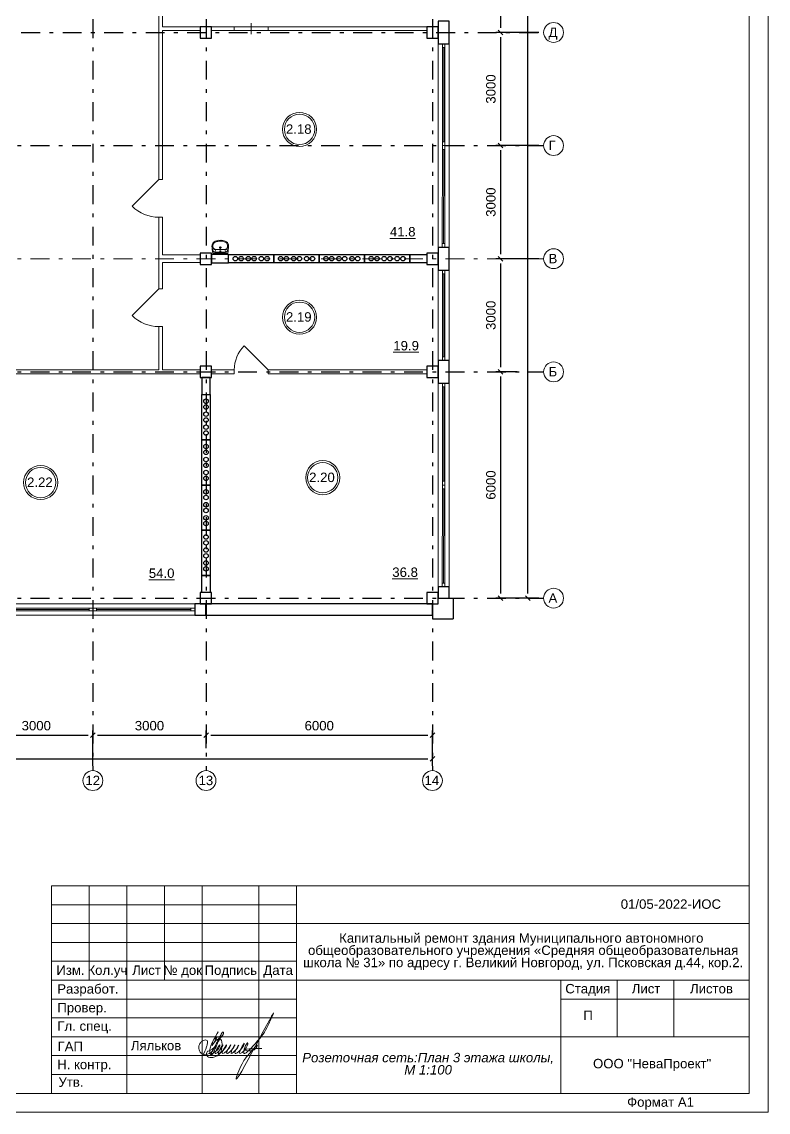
# Model space of a CAD drawing. Header units: metres. Extents: x -306 to 273, y -329 to 512.
# Drawn here: x 150.1 to 169.88, y 375.15 to 404.06 of the extents above; entities that cross this region are included whole.
import ezdxf
from ezdxf.enums import TextEntityAlignment as Align

# ---------------------------------------------------------------- set-up
doc = ezdxf.new("R2010")
doc.units = ezdxf.units.M
doc.header["$MEASUREMENT"] = 0
doc.linetypes.add('( Dashdot )', pattern=[1.001, 0.5, -0.25, 0.001, -0.25])
doc.linetypes.add('DGN Style 3', pattern=[9.681301, 6.915215, -2.766086])
doc.layers.get('DEFPOINTS').update_dxf_attribs({"lineweight": 0})
doc.layers.add('Level 50', color=7, linetype='Continuous', lineweight=0)
doc.layers.add('Level 63', color=7, linetype='Continuous', lineweight=0)
doc.styles.add('Arial', font='ariali.ttf')
doc.styles.add('GOST 2.304', font='cs_gost2304.shx')
doc.styles.add('Standard_0', font='arial.ttf')
doc.styles.add('Style-Arial', font='arial.ttf')
doc.dimstyles.get("Standard").update_dxf_attribs({"dimtxt": 0.00018, "dimasz": 0.00018, "dimexe": 0.0002, "dimexo": 0.0625, "dimgap": 9e-05, "dimtad": 0, "dimtih": 1, "dimtoh": 1, "dimdec": 4, "dimlfac": 1000, "dimzin": 0, "dimdsep": 46, "dimtxsty": 'Standard_0', "dimcen": 9e-05, "dimadec": 0, "dimazin": 0, "dimtfac": 1, "dimtdec": 4, "dimtofl": 0, "dimtmove": 0, "dimatfit": 0, "dimfxl": 0.01, "dimfxlon": 1, "dimtolj": 1, "dimtzin": 0, "dimarcsym": 0})

# ---------------------------------------------------------------- blocks, each defined once
blk = doc.blocks.new('*U1656')
at = {"color": 7, "linetype": 'Continuous', "lineweight": 0}
blk.add_line((1.25, 0), (-1.25, 0), dxfattribs=at)
at = {"color": 7, "linetype": 'Continuous', "lineweight": 13, "flags": 128}
for points in [[(-1.35, 0.035), (-1.25, 0.035), (-1.25, -0.035), (-1.35, -0.035), (-1.35, 0.035)], [(1.25, 0.035), (1.35, 0.035), (1.35, -0.035), (1.25, -0.035), (1.25, 0.035)]]:
    blk.add_lwpolyline(points, close=True, dxfattribs=at)
at = {"color": 7, "linetype": 'Continuous', "lineweight": 0, "flags": 128}
blk.add_lwpolyline([(-1.25, 0.035), (1.25, 0.035), (1.25, -0.035), (-1.25, -0.035), (-1.25, 0.035)], close=True, dxfattribs=at)
blk = doc.blocks.new('*U1657')
at = {"color": 7, "linetype": 'Continuous', "lineweight": 0}
blk.add_line((1.25, 0.001), (-1.25, -0.001), dxfattribs=at)
at = {"color": 7, "linetype": 'Continuous', "lineweight": 13, "flags": 128}
for points in [[(-1.35, 0.034), (-1.25, 0.034), (-1.25, -0.036), (-1.35, -0.036), (-1.35, 0.034)], [(1.25, 0.036), (1.35, 0.036), (1.35, -0.034), (1.25, -0.034), (1.25, 0.036)]]:
    blk.add_lwpolyline(points, close=True, dxfattribs=at)
at = {"color": 7, "linetype": 'Continuous', "lineweight": 0, "flags": 128}
blk.add_lwpolyline([(-1.25, 0.034), (1.25, 0.036), (1.25, -0.034), (-1.25, -0.036), (-1.25, 0.034)], close=True, dxfattribs=at)
blk = doc.blocks.new('*U1658')
at = {"color": 7, "linetype": 'Continuous', "lineweight": 0}
blk.add_line((-1.1, 0), (1.1, 0), dxfattribs=at)
at = {"color": 7, "linetype": 'Continuous', "lineweight": 13, "flags": 128}
for points in [[(-1.1, -0.035), (-1.2, -0.035), (-1.2, 0.035), (-1.1, 0.035), (-1.1, -0.035)], [(1.2, -0.035), (1.1, -0.035), (1.1, 0.035), (1.2, 0.035), (1.2, -0.035)]]:
    blk.add_lwpolyline(points, close=True, dxfattribs=at)
at = {"color": 7, "linetype": 'Continuous', "lineweight": 0, "flags": 128}
blk.add_lwpolyline([(-1.1, 0.035), (1.1, 0.035), (1.1, -0.035), (-1.1, -0.035), (-1.1, 0.035)], close=True, dxfattribs=at)
blk = doc.blocks.new('*U1661')
at = {"color": 7, "linetype": 'Continuous', "lineweight": 30}
for p, q in [((0.275, 0.275), (-0.275, 0.275)), ((-0.275, -0.275), (-0.275, 0.275)), ((0.275, 0.175), (0.275, 0.275)), ((-0.175, -0.275), (-0.275, -0.275))]:
    blk.add_line(p, q, dxfattribs=at)
blk = doc.blocks.new('*U1655')
at = {"color": 7, "linetype": 'Continuous', "lineweight": 30, "flags": 128}
blk.add_lwpolyline([(-0.11, -0.6), (-0.11, 0.6), (0.11, 0.6), (0.11, -0.6), (-0.11, -0.6)], close=True, dxfattribs=at)
at = {"color": 7, "linetype": 'Continuous', "lineweight": 30}
for centre in [(0, 0.421), (0, 0.268), (0, 0.077), (0, -0.077), (0, -0.268), (0, -0.421)]:
    blk.add_circle(centre, 0.06, dxfattribs=at)
blk = doc.blocks.new('*U1662')
at = {"color": 7, "linetype": 'Continuous', "lineweight": 0, "flags": 128}
blk.add_lwpolyline([(42.05, 29.7), (42.05, -29.7), (-42.05, -29.7), (-42.05, 29.7), (42.05, 29.7)], close=True, dxfattribs=at)
at = {"layer": 'Level 50', "color": 7, "linetype": 'Continuous', "lineweight": 13}
for p, q in [((41.55, 29.2), (41.55, -29.2)), ((41.55, -29.2), (-41.25, -29.2))]:
    blk.add_line(p, q, dxfattribs=at)
at = {"layer": 'Level 63', "color": 7, "linetype": 'Continuous', "lineweight": 13}
for p, q in [((23.05, -23.7), (41.55, -23.7)), ((23.05, -23.7), (23.05, -29.2)), ((24.05, -23.7), (24.05, -26.2)), ((25.05, -23.7), (25.05, -29.2)), ((26.05, -23.7), (26.05, -26.2)), ((27.05, -23.7), (27.05, -29.2)), ((28.55, -23.7), (28.55, -29.2)), ((29.55, -23.7), (29.55, -29.2)), ((29.55, -24.7), (41.55, -24.7)), ((23.05, -25.7), (29.55, -25.7)), ((23.05, -26.2), (29.55, -26.2)), ((29.55, -26.2), (41.55, -26.2)), ((36.55, -26.7), (41.55, -26.7)), ((29.55, -27.7), (41.55, -27.7))]:
    blk.add_line(p, q, dxfattribs=at)
at = {"layer": 'Level 63', "color": 7, "linetype": 'Continuous', "lineweight": 0}
for p, q in [((23.05, -24.2), (29.55, -24.2)), ((23.05, -24.7), (29.55, -24.7)), ((23.05, -25.2), (29.55, -25.2)), ((23.05, -26.7), (29.55, -26.7)), ((23.05, -27.2), (29.55, -27.2)), ((23.05, -27.7), (29.55, -27.7)), ((23.05, -28.2), (29.55, -28.2)), ((23.05, -28.7), (29.55, -28.7))]:
    blk.add_line(p, q, dxfattribs=at)
at = {"layer": 'Level 63', "color": 7, "linetype": 'Continuous', "lineweight": 13, "flags": 128}
for points in [[(36.55, -26.2), (36.55, -29.2)], [(38.05, -26.2), (38.05, -27.7)], [(39.55, -26.2), (39.55, -27.7)]]:
    blk.add_lwpolyline(points, dxfattribs=at)
at = {"layer": 'Level 63', "color": 7, "linetype": 'Continuous', "lineweight": 0, "style": 'Style-Arial'}
for s, p in [('Изм.', (23.557, -25.935)), ('Кол.уч', (24.534, -25.935)), ('Лист', (25.573, -25.935)), ('№ док', (26.532, -25.935)), ('Подпись', (27.806, -25.935)), ('Дата', (29.061, -25.935)), ('Разработ.', (24.019, -26.431)), ('Стадия', (37.268, -26.425)), ('Лист', (38.813, -26.425)), ('Листов', (40.546, -26.425)), ('Провер.', (23.864, -26.929)), ('Гл. спец.', (23.931, -27.416)), ('ГАП', (23.551, -27.957)), ('Н. контр.', (23.925, -28.435)), ('ООО "НеваПроект"', (38.973, -28.411)), ('Утв.', (23.57, -28.902)), ('Формат А1', (39.197, -29.431))]:
    blk.add_text(s, height=0.25, dxfattribs=at).set_placement(p, align=Align.MIDDLE_CENTER)
blk = doc.blocks.new('_Oblique-1')
at = {"color": 0, "linetype": 'ByBlock', "lineweight": -2}
blk.add_line((0.5, 0.5), (-0.5, -0.5), dxfattribs=at)
blk = doc.blocks.new('*D2270')
at = {"color": 0, "linetype": 'Continuous', "lineweight": -2, "transparency": 16777216}
for p, q in [((94.98, 384.331), (94.98, 384.642)), ((95.105, 384.517), (160.855, 384.517)), ((160.98, 384.331), (160.98, 384.642))]:
    blk.add_line(p, q, dxfattribs=at)
at = {"layer": 'DEFPOINTS', "color": 0, "linetype": 'Continuous', "lineweight": 0, "transparency": 16777216}
for p in [(160.98, 384.517), (94.98, 384.206), (160.98, 384.206)]:
    blk.add_point(p, dxfattribs=at)
at = {"color": 0, "linetype": 'Continuous', "lineweight": -2, "transparency": 16777216, "xscale": 0.125, "yscale": 0.125, "zscale": 0.125, "rotation": 180}
blk.add_blockref('_Oblique-1', (94.98, 384.517), dxfattribs=at)
at = {"color": 0, "linetype": 'Continuous', "lineweight": -2, "transparency": 16777216, "xscale": 0.125, "yscale": 0.125, "zscale": 0.125}
blk.add_blockref('_Oblique-1', (160.98, 384.517), dxfattribs=at)
at = {"color": 0, "linetype": 'Continuous', "lineweight": 0, "transparency": 16777216, "insert": (127.98, 384.769), "char_height": 0.25, "attachment_point": 5, "style": 'Style-Arial'}
blk.add_mtext('\\A1;66000', dxfattribs=at)
blk = doc.blocks.new('*D2274')
at = {"color": 0, "linetype": 'Continuous', "lineweight": -2, "transparency": 16777216}
for p, q in [((163.803, 430.779), (163.385, 430.779)), ((163.51, 388.904), (163.51, 430.654)), ((163.803, 388.779), (163.385, 388.779))]:
    blk.add_line(p, q, dxfattribs=at)
at = {"layer": 'DEFPOINTS', "color": 0, "linetype": 'Continuous', "lineweight": 0, "transparency": 16777216}
for p in [(163.51, 430.779), (163.928, 430.779), (163.928, 388.779)]:
    blk.add_point(p, dxfattribs=at)
at = {"color": 0, "linetype": 'Continuous', "lineweight": -2, "transparency": 16777216, "xscale": 0.125, "yscale": 0.125, "zscale": 0.125}
for p, rotation in [((163.51, 430.779), 90), ((163.51, 388.779), 270)]:
    blk.add_blockref('_Oblique-1', p, dxfattribs=dict(at, rotation=rotation))
at = {"color": 0, "linetype": 'Continuous', "lineweight": 0, "transparency": 16777216, "insert": (163.257, 409.779), "char_height": 0.25, "attachment_point": 5, "rotation": 90, "style": 'Style-Arial'}
blk.add_mtext('\\A1;42000', dxfattribs=at)
blk = doc.blocks.new('*U1724')
at = {"color": 7, "linetype": 'Continuous', "lineweight": 13}
for radius in [0.452, 0.402]:
    blk.add_circle((0, 0), radius, dxfattribs=at)
at = {"color": 7, "linetype": 'Continuous', "lineweight": 13, "style": 'Style-Arial'}
blk.add_text('2.18', height=0.25, dxfattribs=at).set_placement((-0.361, 0.133), align=Align.TOP_LEFT)
blk = doc.blocks.new('*U1725')
at = {"color": 7, "linetype": 'Continuous', "lineweight": 13}
for radius in [0.452, 0.402]:
    blk.add_circle((0, 0), radius, dxfattribs=at)
at = {"color": 7, "linetype": 'Continuous', "lineweight": 13, "style": 'Style-Arial'}
blk.add_text('2.19', height=0.25, dxfattribs=at).set_placement((-0.361, 0.133), align=Align.TOP_LEFT)
blk = doc.blocks.new('*U1726')
at = {"color": 7, "linetype": 'Continuous', "lineweight": 13}
for radius in [0.452, 0.402]:
    blk.add_circle((0, 0), radius, dxfattribs=at)
at = {"color": 7, "linetype": 'Continuous', "lineweight": 13, "style": 'Style-Arial'}
blk.add_text('2.20', height=0.25, dxfattribs=at).set_placement((-0.361, 0.133), align=Align.TOP_LEFT)
blk = doc.blocks.new('*U1728')
at = {"color": 7, "linetype": 'Continuous', "lineweight": 13}
for radius in [0.452, 0.402]:
    blk.add_circle((0, 0), radius, dxfattribs=at)
at = {"color": 7, "linetype": 'Continuous', "lineweight": 13, "style": 'Style-Arial'}
blk.add_text('2.22', height=0.25, dxfattribs=at).set_placement((-0.361, 0.133), align=Align.TOP_LEFT)
blk = doc.blocks.new('ум9')
at = {"color": 252, "lineweight": 13}
for p, q in [((0.317, 0), (-0.317, 0)), ((-0.237, -0.059), (-0.19, -0.143)), ((0.228, -0.039), (-0.228, -0.039)), ((0.185, -0.156), (-0.171, -0.156)), ((0.046, -0.234), (-0.046, -0.234)), ((0.035, -0.08), (-0.035, -0.08)), ((0, -0.115), (0, -0.045)), ((0, -0.189), (0, -0.28)), ((0.237, -0.059), (0.19, -0.143))]:
    blk.add_line(p, q, dxfattribs=at)
for centre, radius in [((0, -0.234), 0.0351), ((0, -0.08), 0.0221), ((0, -0.234), 0.0221)]:
    blk.add_circle(centre, radius, dxfattribs=at)
for centre, radius, start, end in [((1.163, -0.334), 1.518, 167.3206, 178.6525), ((-0.135, -0.304), 0.22, 178.312, 234.1043), ((-0.355, -0.298), 0.00065, 358.312, 358.6525), ((0.089, -0.267), 0.429, 154.5977, 180.3349), ((-0.317, -0.001), 0.00065, 90, 167.3206), ((-0.135, -0.303), 0.18, 141.0504, 245.2718), ((-0.228, -0.117), 0.078, 90, 154.5977), ((-0.135, -0.303), 0.193, 141.0504, 147.7493), ((-0.181, -0.302), 0.159, 98.7111, 129.9424), ((-0.181, -0.302), 0.146, 86.1548, 129.9424), ((0.035, -0.093), 0.413, 272.4632, 300.3552), ((0.181, -0.302), 0.146, 50.0576, 93.8452), ((0.181, -0.302), 0.159, 50.0576, 81.2889), ((0.135, -0.303), 0.18, 294.7282, 38.9496), ((0.228, -0.117), 0.078, 25.4023, 90), ((0.135, -0.304), 0.22, 305.8957, 1.688), ((0.135, -0.303), 0.193, 32.2507, 38.9496), ((-0.089, -0.267), 0.429, 359.6651, 25.4023), ((0.317, -0.001), 0.00065, 12.6794, 90), ((-1.163, -0.334), 1.518, 1.3475, 12.6794), ((0.355, -0.298), 0.00065, 181.3475, 181.688), ((-0.035, -0.093), 0.452, 239.6448, 267.5368), ((-0.035, -0.093), 0.413, 244.8898, 267.5368), ((0, 0.104), 0.65, 265.1692, 274.8308), ((0, 0.104), 0.611, 265.1692, 274.8308), ((0.035, -0.093), 0.452, 272.4632, 300.3552)]:
    blk.add_arc(centre, radius, start, end, dxfattribs=at)
blk = doc.blocks.new('*U1888')
at = {"color": 7, "lineweight": 13}
blk.add_line((-0.5, 0.354), (0.207, -0.354), dxfattribs=at)
at = {"color": 7, "lineweight": 0}
blk.add_arc((-0.5, 0.354), 1, 315, 360, dxfattribs=at)
blk = doc.blocks.new('*U1889')
at = {"color": 7, "linetype": 'Continuous', "lineweight": 13}
blk.add_line((-0.45, 0.318), (0.186, -0.318), dxfattribs=at)
at = {"color": 7, "linetype": 'Continuous', "lineweight": 0}
blk.add_arc((-0.45, 0.318), 0.9, 315, 360, dxfattribs=at)
blk = doc.blocks.new('*D2500')
at = {"color": 0, "linetype": 'Continuous', "lineweight": -2, "transparency": 16777216}
for p, q in [((163.803, 409.779), (162.658, 409.779)), ((162.783, 409.654), (162.783, 403.904)), ((163.803, 403.779), (162.658, 403.779))]:
    blk.add_line(p, q, dxfattribs=at)
at = {"layer": 'DEFPOINTS', "color": 0, "linetype": 'Continuous', "lineweight": 0, "transparency": 16777216}
for p in [(163.928, 409.779), (162.783, 403.779), (163.928, 403.779)]:
    blk.add_point(p, dxfattribs=at)
at = {"color": 0, "linetype": 'Continuous', "lineweight": -2, "transparency": 16777216, "xscale": 0.125, "yscale": 0.125, "zscale": 0.125}
for p, rotation in [((162.783, 409.779), 90), ((162.783, 403.779), 270)]:
    blk.add_blockref('_Oblique-1', p, dxfattribs=dict(at, rotation=rotation))
at = {"color": 0, "linetype": 'Continuous', "lineweight": 0, "transparency": 16777216, "insert": (162.53, 406.779), "char_height": 0.25, "attachment_point": 5, "rotation": 90, "style": 'Style-Arial'}
blk.add_mtext('\\A1;6000', dxfattribs=at)
blk = doc.blocks.new('*D2501')
at = {"color": 0, "linetype": 'Continuous', "lineweight": -2, "transparency": 16777216}
for p, q in [((163.803, 403.779), (162.658, 403.779)), ((162.783, 403.654), (162.783, 400.904)), ((163.803, 400.779), (162.658, 400.779))]:
    blk.add_line(p, q, dxfattribs=at)
at = {"layer": 'DEFPOINTS', "color": 0, "linetype": 'Continuous', "lineweight": 0, "transparency": 16777216}
for p in [(163.928, 403.779), (162.783, 400.779), (163.928, 400.779)]:
    blk.add_point(p, dxfattribs=at)
at = {"color": 0, "linetype": 'Continuous', "lineweight": -2, "transparency": 16777216, "xscale": 0.125, "yscale": 0.125, "zscale": 0.125}
for p, rotation in [((162.783, 403.779), 90), ((162.783, 400.779), 270)]:
    blk.add_blockref('_Oblique-1', p, dxfattribs=dict(at, rotation=rotation))
at = {"color": 0, "linetype": 'Continuous', "lineweight": 0, "transparency": 16777216, "insert": (162.53, 402.279), "char_height": 0.25, "attachment_point": 5, "rotation": 90, "style": 'Style-Arial'}
blk.add_mtext('\\A1;3000', dxfattribs=at)
blk = doc.blocks.new('*D2502')
at = {"color": 0, "linetype": 'Continuous', "lineweight": -2, "transparency": 16777216}
for p, q in [((163.803, 400.779), (162.658, 400.779)), ((162.783, 400.654), (162.783, 397.904)), ((163.803, 397.779), (162.658, 397.779))]:
    blk.add_line(p, q, dxfattribs=at)
at = {"layer": 'DEFPOINTS', "color": 0, "linetype": 'Continuous', "lineweight": 0, "transparency": 16777216}
for p in [(163.928, 400.779), (162.783, 397.779), (163.928, 397.779)]:
    blk.add_point(p, dxfattribs=at)
at = {"color": 0, "linetype": 'Continuous', "lineweight": -2, "transparency": 16777216, "xscale": 0.125, "yscale": 0.125, "zscale": 0.125}
for p, rotation in [((162.783, 400.779), 90), ((162.783, 397.779), 270)]:
    blk.add_blockref('_Oblique-1', p, dxfattribs=dict(at, rotation=rotation))
at = {"color": 0, "linetype": 'Continuous', "lineweight": 0, "transparency": 16777216, "insert": (162.53, 399.279), "char_height": 0.25, "attachment_point": 5, "rotation": 90, "style": 'Style-Arial'}
blk.add_mtext('\\A1;3000', dxfattribs=at)
blk = doc.blocks.new('*D2503')
at = {"color": 0, "linetype": 'Continuous', "lineweight": -2, "transparency": 16777216}
for p, q in [((163.803, 397.779), (162.658, 397.779)), ((162.783, 397.654), (162.783, 394.904)), ((163.224, 394.779), (162.658, 394.779))]:
    blk.add_line(p, q, dxfattribs=at)
at = {"layer": 'DEFPOINTS', "color": 0, "linetype": 'Continuous', "lineweight": 0, "transparency": 16777216}
for p in [(163.928, 397.779), (162.783, 394.779), (163.349, 394.779)]:
    blk.add_point(p, dxfattribs=at)
at = {"color": 0, "linetype": 'Continuous', "lineweight": -2, "transparency": 16777216, "xscale": 0.125, "yscale": 0.125, "zscale": 0.125}
for p, rotation in [((162.783, 397.779), 90), ((162.783, 394.779), 270)]:
    blk.add_blockref('_Oblique-1', p, dxfattribs=dict(at, rotation=rotation))
at = {"color": 0, "linetype": 'Continuous', "lineweight": 0, "transparency": 16777216, "insert": (162.53, 396.279), "char_height": 0.25, "attachment_point": 5, "rotation": 90, "style": 'Style-Arial'}
blk.add_mtext('\\A1;3000', dxfattribs=at)
blk = doc.blocks.new('*D2504')
at = {"color": 0, "linetype": 'Continuous', "lineweight": -2, "transparency": 16777216}
for p, q in [((163.224, 394.779), (162.658, 394.779)), ((162.783, 394.654), (162.783, 388.904)), ((163.803, 388.779), (162.658, 388.779))]:
    blk.add_line(p, q, dxfattribs=at)
at = {"layer": 'DEFPOINTS', "color": 0, "linetype": 'Continuous', "lineweight": 0, "transparency": 16777216}
for p in [(163.349, 394.779), (162.783, 388.779), (163.928, 388.779)]:
    blk.add_point(p, dxfattribs=at)
at = {"color": 0, "linetype": 'Continuous', "lineweight": -2, "transparency": 16777216, "xscale": 0.125, "yscale": 0.125, "zscale": 0.125}
for p, rotation in [((162.783, 394.779), 90), ((162.783, 388.779), 270)]:
    blk.add_blockref('_Oblique-1', p, dxfattribs=dict(at, rotation=rotation))
at = {"color": 0, "linetype": 'Continuous', "lineweight": 0, "transparency": 16777216, "insert": (162.53, 391.779), "char_height": 0.25, "attachment_point": 5, "rotation": 90, "style": 'Style-Arial'}
blk.add_mtext('\\A1;6000', dxfattribs=at)
blk = doc.blocks.new('*D2486')
at = {"color": 0, "linetype": 'Continuous', "lineweight": -2, "transparency": 16777216}
for p, q in [((148.98, 384.331), (148.98, 385.269)), ((149.105, 385.144), (151.855, 385.144)), ((151.98, 384.331), (151.98, 385.269))]:
    blk.add_line(p, q, dxfattribs=at)
at = {"layer": 'DEFPOINTS', "color": 0, "linetype": 'Continuous', "lineweight": 0, "transparency": 16777216}
for p in [(151.98, 385.144), (148.98, 384.206), (151.98, 384.206)]:
    blk.add_point(p, dxfattribs=at)
at = {"color": 0, "linetype": 'Continuous', "lineweight": -2, "transparency": 16777216, "xscale": 0.125, "yscale": 0.125, "zscale": 0.125, "rotation": 180}
blk.add_blockref('_Oblique-1', (148.98, 385.144), dxfattribs=at)
at = {"color": 0, "linetype": 'Continuous', "lineweight": -2, "transparency": 16777216, "xscale": 0.125, "yscale": 0.125, "zscale": 0.125}
blk.add_blockref('_Oblique-1', (151.98, 385.144), dxfattribs=at)
at = {"color": 0, "linetype": 'Continuous', "lineweight": 0, "transparency": 16777216, "insert": (150.48, 385.397), "char_height": 0.25, "attachment_point": 5, "style": 'Style-Arial'}
blk.add_mtext('\\A1;3000', dxfattribs=at)
blk = doc.blocks.new('*D2487')
at = {"color": 0, "linetype": 'Continuous', "lineweight": -2, "transparency": 16777216}
for p, q in [((151.98, 384.331), (151.98, 385.269)), ((152.105, 385.144), (154.855, 385.144)), ((154.98, 384.806), (154.98, 385.269))]:
    blk.add_line(p, q, dxfattribs=at)
at = {"layer": 'DEFPOINTS', "color": 0, "linetype": 'Continuous', "lineweight": 0, "transparency": 16777216}
for p in [(154.98, 385.144), (154.98, 384.681), (151.98, 384.206)]:
    blk.add_point(p, dxfattribs=at)
at = {"color": 0, "linetype": 'Continuous', "lineweight": -2, "transparency": 16777216, "xscale": 0.125, "yscale": 0.125, "zscale": 0.125, "rotation": 180}
blk.add_blockref('_Oblique-1', (151.98, 385.144), dxfattribs=at)
at = {"color": 0, "linetype": 'Continuous', "lineweight": -2, "transparency": 16777216, "xscale": 0.125, "yscale": 0.125, "zscale": 0.125}
blk.add_blockref('_Oblique-1', (154.98, 385.144), dxfattribs=at)
at = {"color": 0, "linetype": 'Continuous', "lineweight": 0, "transparency": 16777216, "insert": (153.48, 385.397), "char_height": 0.25, "attachment_point": 5, "style": 'Style-Arial'}
blk.add_mtext('\\A1;3000', dxfattribs=at)
blk = doc.blocks.new('*D2488')
at = {"color": 0, "linetype": 'Continuous', "lineweight": -2, "transparency": 16777216}
for p, q in [((154.98, 384.806), (154.98, 385.269)), ((155.105, 385.144), (160.855, 385.144)), ((160.98, 384.331), (160.98, 385.269))]:
    blk.add_line(p, q, dxfattribs=at)
at = {"layer": 'DEFPOINTS', "color": 0, "linetype": 'Continuous', "lineweight": 0, "transparency": 16777216}
for p in [(160.98, 385.144), (154.98, 384.681), (160.98, 384.206)]:
    blk.add_point(p, dxfattribs=at)
at = {"color": 0, "linetype": 'Continuous', "lineweight": -2, "transparency": 16777216, "xscale": 0.125, "yscale": 0.125, "zscale": 0.125, "rotation": 180}
blk.add_blockref('_Oblique-1', (154.98, 385.144), dxfattribs=at)
at = {"color": 0, "linetype": 'Continuous', "lineweight": -2, "transparency": 16777216, "xscale": 0.125, "yscale": 0.125, "zscale": 0.125}
blk.add_blockref('_Oblique-1', (160.98, 385.144), dxfattribs=at)
at = {"color": 0, "linetype": 'Continuous', "lineweight": 0, "transparency": 16777216, "insert": (157.98, 385.397), "char_height": 0.25, "attachment_point": 5, "style": 'Style-Arial'}
blk.add_mtext('\\A1;6000', dxfattribs=at)

msp = doc.modelspace()

# ---------------------------------------------------------------- linework, layer by layer
at = {"color": 1, "linetype": '( Dashdot )'}
for p, q in [((151.97987428, 432.72924535), (151.97987428, 384.20583039)), ((154.97987428, 432.72924535), (154.97987428, 384.20583039)), ((160.97987428, 432.72924535), (160.97987428, 384.20583039)), ((148.97987428, 403.77924535), (163.92828637, 403.77924535)), ((92.02828637, 400.77924535), (163.92828637, 400.77924535)), ((92.02828637, 394.77924535), (163.92828637, 394.77924535)), ((92.02828637, 388.77924535), (163.92828637, 388.77924535))]:
    msp.add_line(p, q, dxfattribs=at)
at = {"color": 7, "linetype": 'Continuous', "lineweight": 13}
for p, q in [((153.72828637, 407.87924535), (153.72828637, 399.87924535)), ((153.82828637, 406.67924535), (153.82828637, 403.92924535)), ((155.72828637, 403.92924535), (155.72828637, 403.82924535)), ((156.62828637, 403.92924535), (156.62828637, 403.82924535)), ((153.82828637, 403.82924535), (153.82828637, 399.87924535)), ((153.82828637, 399.87924535), (153.72828637, 399.87924535)), ((153.82828637, 398.87924535), (153.72828637, 398.87924535)), ((153.72828637, 398.87924535), (153.72828637, 396.97924535)), ((153.82828637, 398.87924535), (153.82828637, 397.87924535)), ((153.82828637, 397.67924535), (153.82828637, 396.97924535)), ((153.82828637, 396.97924535), (153.72828637, 396.97924535)), ((153.82828637, 395.97924535), (153.72828637, 395.97924535)), ((153.72828637, 395.97924535), (153.72828637, 394.82924535)), ((153.82828637, 395.97924535), (153.82828637, 394.82924535)), ((155.72828637, 394.82924535), (155.72828637, 394.72924535)), ((156.62828637, 394.82924535), (156.62828637, 394.72924535))]:
    msp.add_line(p, q, dxfattribs=at)
at = {"color": 7, "linetype": 'Continuous', "lineweight": 0}
msp.add_line((156.17828637, 404.02924535), (156.17828637, 403.72924535), dxfattribs=at)
at = {"color": 1, "linetype": '( Dashdot )', "lineweight": 0}
msp.add_line((92.02828637, 397.77924535), (163.92828637, 397.77924535), dxfattribs=at)
at = {"color": 7, "linetype": 'Continuous', "lineweight": 13, "flags": 128}
for points in [[(153.82828637, 403.92924535), (154.82828637, 403.92924535), (154.82828637, 403.82924535), (153.82828637, 403.82924535)], [(155.72828637, 403.82924535), (155.12828637, 403.82924535), (155.12828637, 403.92924535), (155.72828637, 403.92924535)], [(156.62828637, 403.92924535), (160.82828637, 403.92924535), (160.82828637, 403.82924535), (156.62828637, 403.82924535)], [(153.82828637, 397.87924535), (154.82828637, 397.87924535), (154.82828637, 397.67924535), (153.82828637, 397.67924535)], [(153.72828637, 394.82924535), (149.12828637, 394.82924535)], [(149.12828637, 394.72924535), (154.82828637, 394.72924535), (154.82828637, 394.82924535), (153.82828637, 394.82924535)], [(155.72828637, 394.72924535), (155.12828637, 394.72924535), (155.12828637, 394.82924535), (155.72828637, 394.82924535)], [(156.62828637, 394.82924535), (160.82828637, 394.82924535), (160.82828637, 394.72924535), (156.62828637, 394.72924535)]]:
    msp.add_lwpolyline(points, dxfattribs=at)
at = {"color": 7, "linetype": 'Continuous', "lineweight": 30, "flags": 128}
for points in [[(154.82828637, 403.92924535), (154.82828637, 403.62924535), (155.12828637, 403.62924535), (155.12828637, 403.92924535), (154.82828637, 403.92924535)], [(160.82828637, 403.92924535), (160.82828637, 403.62924535), (161.12828637, 403.62924535), (161.12828637, 403.92924535), (160.82828637, 403.92924535)], [(161.42828637, 403.47924535), (161.42828637, 404.07924535), (161.12828637, 404.07924535), (161.12828637, 403.47924535), (161.42828637, 403.47924535)], [(154.82828637, 397.92924535), (154.82828637, 397.62924535), (155.12828637, 397.62924535), (155.12828637, 397.92924535), (154.82828637, 397.92924535)], [(155.57828637, 397.66924535), (155.57828637, 397.88924535), (155.12828637, 397.88924535), (155.12828637, 397.66924535), (155.57828637, 397.66924535)], [(160.37828637, 397.66924535), (160.37828637, 397.88924535), (160.82828637, 397.88924535), (160.82828637, 397.66924535), (160.37828637, 397.66924535)], [(160.82828637, 397.92924535), (160.82828637, 397.62924535), (161.12828637, 397.62924535), (161.12828637, 397.92924535), (160.82828637, 397.92924535)], [(161.42828637, 397.47924535), (161.42828637, 398.07924535), (161.12828637, 398.07924535), (161.12828637, 397.47924535), (161.42828637, 397.47924535)], [(154.82828637, 394.92924535), (154.82828637, 394.62924535), (155.12828637, 394.62924535), (155.12828637, 394.92924535), (154.82828637, 394.92924535)], [(160.82828637, 394.92924535), (160.82828637, 394.62924535), (161.12828637, 394.62924535), (161.12828637, 394.92924535), (160.82828637, 394.92924535)], [(161.42828637, 394.47924535), (161.42828637, 395.07924535), (161.12828637, 395.07924535), (161.12828637, 394.47924535), (161.42828637, 394.47924535)], [(154.86828637, 394.17924535), (155.08828637, 394.17924535), (155.08828637, 394.62924535), (154.86828637, 394.62924535), (154.86828637, 394.17924535)], [(154.86828637, 389.37924535), (155.08828637, 389.37924535), (155.08828637, 388.92924535), (154.86828637, 388.92924535), (154.86828637, 389.37924535)], [(154.82828637, 388.92924535), (154.82828637, 388.62924535), (155.12828637, 388.62924535), (155.12828637, 388.92924535), (154.82828637, 388.92924535)], [(160.82828637, 388.92924535), (160.82828637, 388.62924535), (161.12828637, 388.62924535), (161.12828637, 388.92924535), (160.82828637, 388.92924535)], [(161.12828637, 388.77924535), (161.42828637, 388.77924535), (161.42828637, 389.07924535), (161.12828637, 389.07924535), (161.12828637, 388.77924535)], [(154.67828637, 388.32924535), (154.97828637, 388.32924535), (154.97828637, 388.62924535), (154.67828637, 388.62924535), (154.67828637, 388.32924535)], [(160.97828637, 388.62924535), (154.97828637, 388.62924535), (154.97828637, 388.32924535), (160.97828637, 388.32924535), (160.97828637, 388.62924535)]]:
    msp.add_lwpolyline(points, close=True, dxfattribs=at)
at = {"color": 7, "linetype": 'Continuous', "lineweight": 0, "flags": 128}
for points in [[(155.72828637, 403.92924535), (156.62828637, 403.92924535), (156.62828637, 403.82924535), (155.72828637, 403.82924535), (155.72828637, 403.92924535)], [(161.42828637, 398.07924535), (161.42828637, 403.47924535), (161.12828637, 403.47924535), (161.12828637, 398.07924535), (161.42828637, 398.07924535)], [(161.12828637, 397.47924535), (161.12828637, 395.07924535), (161.42828637, 395.07924535), (161.42828637, 397.47924535), (161.12828637, 397.47924535)], [(161.42828637, 389.07924535), (161.42828637, 394.47924535), (161.12828637, 394.47924535), (161.12828637, 389.07924535), (161.42828637, 389.07924535)], [(149.27828637, 388.62924535), (154.67828637, 388.62924535), (154.67828637, 388.32924535), (149.27828637, 388.32924535), (149.27828637, 388.62924535)]]:
    msp.add_lwpolyline(points, close=True, dxfattribs=at)
at = {"color": 7, "linetype": 'Continuous', "lineweight": 13}
for centre in [(164.19164181, 403.77924535), (164.19164181, 400.77924535), (164.19164181, 397.77924535), (164.19164181, 394.77924535), (164.19164181, 388.77924535), (151.97987428, 383.94247495), (154.97987428, 383.94247495), (160.97987428, 383.94247495)]:
    msp.add_circle(centre, 0.26335544, dxfattribs=at)
at = {"color": 5, "linetype": 'Continuous', "lineweight": 0}
msp.add_spline([(154.89040508, 376.64955703), (154.99307049, 376.88437485), (155.01825384, 376.97836041), (155.01825384, 377.03156432), (154.98702651, 377.06279166), (154.93774624, 377.06279166), (154.86039997, 377.01813577), (154.80564745, 376.94834745), (154.79119578, 376.90795911), (154.79119578, 376.83934251), (154.80824327, 376.77572041), (154.85108015, 376.71502276), (154.90034211, 376.68658135), (154.96710473, 376.67543823), (155.03515688, 376.69367275), (155.09363299, 376.72026888), (155.13374003, 376.75126866), (155.20510381, 376.87487434), (155.27129772, 377.01093785), (155.32502319, 377.12136562), (155.38125262, 377.21875786), (155.41846609, 377.27091877), (155.43583015, 377.27557146), (155.44252364, 377.25059102), (155.4315116, 377.20949352), (155.39903876, 377.16465331), (155.20781177, 376.7962227), (155.14704377, 376.69096943), (155.10152946, 376.66469173), (155.08935606, 376.68577668), (155.08370274, 376.70687517), (155.07621062, 376.78234585), (155.10933427, 376.90596499), (155.20417635, 377.11265808), (155.30243851, 377.28285313), (155.2053848, 377.08554031), (155.26852722, 377.14113342), (155.139755, 376.91809339), (155.24050537, 377.04861755), (155.31467638, 377.0914402), (155.37092223, 377.07636917), (155.39772084, 377.01624062), (155.4056312, 376.91932012), (155.33485208, 376.69650013), (155.24708485, 376.63221135), (155.18252585, 376.60527808), (155.08332087, 376.60152597), (155.01454238, 376.63068707), (155.00202752, 376.65236346), (154.99447122, 376.70297807), (155.00823912, 376.75436056), (155.08395462, 376.78194484), (155.23685699, 376.91891821), (155.12136318, 376.69168973), (155.18082142, 376.72601796), (155.33505875, 376.88025529), (155.34717781, 376.92548423), (155.22201048, 376.70868806), (155.35497582, 376.80967361), (155.423333, 376.93258334), (155.30597827, 376.6995555), (155.46784533, 376.82715277), (155.52630304, 376.93258334), (155.40309705, 376.71500547), (155.56920794, 376.82101238), (155.6356862, 376.93258334), (155.5258924, 376.71273246), (155.69576502, 376.84922729), (155.74327614, 376.93258334), (155.64165961, 376.71593262), (155.83925114, 376.90797407), (155.84412135, 376.92018979), (155.74565311, 376.72788137), (155.98981161, 376.95484225), (155.99247683, 376.96478898), (155.86839303, 376.72432752), (156.08746338, 376.95493434), (156.08746338, 376.98387941), (155.97825449, 376.7360425), (156.27850932, 376.96089904), (156.6225681, 377.45397627), (156.75752309, 377.74449663), (155.78002311, 376.05141701), (155.96313567, 376.48339764), (156.18787077, 376.77398949), (156.34101282, 376.92713154), (156.28539535, 376.83079926), (156.01533006, 376.79842947), (156.45802921, 376.84099343)], degree=3, dxfattribs=at)

# ---------------------------------------------------------------- block references
at = {"color": 7, "linetype": 'Continuous', "lineweight": 13, "extrusion": (0, 0, -1)}
for name, p, rotation in [('*U1656', (-161.27832732, 402.12919875), 90), ('*U1657', (-161.27722732, 399.42919875), 90), ('*U1658', (-161.27824541, 396.27929196), 270), ('*U1656', (-161.27832732, 393.12919875), 90), ('*U1657', (-161.27722732, 390.42919875), 90)]:
    msp.add_blockref(name, p, dxfattribs=dict(at, rotation=rotation))
at = {"color": 7, "linetype": 'Continuous', "lineweight": 13}
for name, p in [('*U1724', (157.45849043, 401.20862754)), ('*U1725', (157.45849043, 396.22788707)), ('*U1726', (158.0733831, 391.97469048)), ('*U1728', (150.59698243, 391.84517031)), ('*U1657', (150.62823976, 388.47818631)), ('*U1656', (153.32823976, 388.47928631))]:
    msp.add_blockref(name, p, dxfattribs=at)
at = {"color": 7, "lineweight": 13, "rotation": 270}
for p in [(153.37475897, 399.37929196), (153.37475897, 396.47929196)]:
    msp.add_blockref('*U1888', p, dxfattribs=at)
at = {"color": 252, "lineweight": 13, "xscale": 0.622159090909089, "yscale": 0.622159090909089, "zscale": 0.622159090909089, "rotation": 180}
msp.add_blockref('ум9', (155.3565052, 397.92817506), dxfattribs=at)
at = {"color": 7, "linetype": 'Continuous', "lineweight": 30}
for name, p, rotation in [('*U1655', (156.17824541, 397.77919875), 90), ('*U1655', (157.37824541, 397.77919875), 90), ('*U1655', (158.57824541, 397.77919875), 90), ('*U1655', (159.77824541, 397.77919875), 90), ('*U1661', (161.25333297, 388.50420439), 180)]:
    msp.add_blockref(name, p, dxfattribs=dict(at, rotation=rotation))
at = {"color": 7, "linetype": 'Continuous', "lineweight": 13, "rotation": 180}
msp.add_blockref('*U1889', (156.17832273, 395.14742275), dxfattribs=at)
at = {"color": 7, "linetype": 'Continuous', "lineweight": 30}
for p in [(154.97823976, 393.57928631), (154.97823976, 392.37928631), (154.97823976, 391.17928631), (154.97823976, 389.97928631)]:
    msp.add_blockref('*U1655', p, dxfattribs=at)
at = {"layer": 'Level 50', "color": 7, "linetype": 'Continuous', "lineweight": 13}
msp.add_blockref('*U1662', (127.82986233, 404.85030608), dxfattribs=at)

# ---------------------------------------------------------------- texts
at = {"color": 7, "linetype": 'Continuous', "lineweight": 30, "style": 'Style-Arial'}
for s, p in [('Д', (164.0575503, 403.90850798)), ('Г', (164.0575503, 400.90850798)), ('В', (164.0575503, 397.90850798)), ('Б', (164.0575503, 394.90850798)), ('А', (164.0575503, 388.90850798)), ('12', (151.78118968, 384.07173758)), ('13', (154.78118968, 384.07173758)), ('14', (160.77059799, 384.07173758))]:
    msp.add_text(s, height=0.25, dxfattribs=at).set_placement(p, align=Align.TOP_LEFT)
at = {"color": 7, "linetype": 'Continuous', "lineweight": 13, "style": 'Style-Arial'}
for s, p in [('%%u41.8%%U', (159.85220682, 398.61980234)), ('%%u19.9%%U', (159.94343831, 395.59865021)), ('%%u54.0%%U', (153.46344095, 389.56635454)), ('%%u36.8%%U', (159.91681905, 389.5927285))]:
    msp.add_text(s, height=0.25, dxfattribs=at).set_placement(p, align=Align.TOP_LEFT)
at = {"color": 7, "linetype": 'Continuous', "lineweight": 0, "style": 'Style-Arial'}
msp.add_text('01/05-2022-ИОС', height=0.25, dxfattribs=at).set_placement((165.97206953, 380.79264913), align=Align.TOP_LEFT)
at = {"color": 7, "lineweight": 13, "style": 'Style-Arial'}
msp.add_text('Ляльков', height=0.25, dxfattribs=at).set_placement((152.98644166, 377.04156412), align=Align.TOP_LEFT)
at = {"color": 18, "linetype": 'DGN Style 3', "lineweight": 0, "true_color": 0x000000, "insert": (163.33633979, 379.89270299), "char_height": 0.25, "attachment_point": 2, "line_spacing_factor": 0.776524, "style": 'Style-Arial'}
msp.add_mtext('\\pt0.260417;Капитальный ремонт здания Муниципального автономного\\P общеобразовательного учреждения «Средняя общеобразовательная\\P школа № 31» по адресу г. Великий Новгород, ул. Псковская д.44, кор.2.\\P\\P', dxfattribs=at)
at = {"color": 7, "linetype": 'Continuous', "lineweight": 0, "insert": (165.10548032, 377.7170147), "char_height": 0.25, "attachment_point": 5, "line_spacing_factor": 0.72, "style": 'GOST 2.304'}
msp.add_mtext('\\fArial|b0|i0|c204204|p39;П', dxfattribs=at)
at = {"color": 7, "linetype": 'Continuous', "lineweight": 13, "insert": (160.86598831, 376.72311652), "char_height": 0.25, "width": 6.8082066547, "attachment_point": 2, "line_spacing_factor": 0.776524, "style": 'Arial'}
msp.add_mtext('{\\C0;Розеточная сеть:План 3 этажа школы, М 1:100}', dxfattribs=at)

# ---------------------------------------------------------------- dimensions: what is measured, and where the dimension line sits
at = {"color": 5, "linetype": 'Continuous', "lineweight": 0}
for base, p1, p2, angle, picture, middle in [((163.51011149, 430.77924535), (163.92828637, 388.77924535), (163.92828637, 430.77924535), 90, '*D2274', (163.25746824, 409.77924535)), ((162.78271318, 403.77924535), (163.92828637, 409.77924535), (163.92828637, 403.77924535), 270, '*D2500', (162.53006993, 406.77924535)), ((162.78271318, 400.77924535), (163.92828637, 403.77924535), (163.92828637, 400.77924535), 270, '*D2501', (162.52998466, 402.27924535)), ((162.78271318, 397.77924535), (163.92828637, 400.77924535), (163.92828637, 397.77924535), 270, '*D2502', (162.52998466, 399.27924535)), ((162.78271318, 394.77924535), (163.92828637, 397.77924535), (163.34928637, 394.77924535), 270, '*D2503', (162.52998466, 396.27924535)), ((162.78271318, 388.77924535), (163.34928637, 394.77924535), (163.92828637, 388.77924535), 270, '*D2504', (162.53006993, 391.77924535))]:
    dim = msp.add_linear_dim(base=base, p1=p1, p2=p2, angle=angle, dimstyle='Standard', override={"dimtxt": 0.25, "dimasz": 0.125, "dimexe": 0.125, "dimexo": 0.125, "dimgap": 0.125, "dimtad": 1, "dimtih": 0, "dimtoh": 0, "dimzin": 11, "dimtxsty": 'Style-Arial', "dimblk": '_Oblique-1', "dimfxlon": 0, "dimfrac": 2, "dimtzin": 11}, dxfattribs=at)
    dim.commit()
    dim.dimension.update_dxf_attribs({"geometry": picture, "text_midpoint": middle})
for base, p1, p2, picture, middle in [((151.97987428, 385.1438821), (148.97987428, 384.20583039), (151.97987428, 384.20583039), '*D2486', (150.47987428, 385.39661061)), ((154.97987428, 385.1438821), (151.97987428, 384.20583039), (154.97987428, 384.68124535), '*D2487', (153.47987428, 385.39661061)), ((160.97987428, 385.1438821), (154.97987428, 384.68124535), (160.97987428, 384.20583039), '*D2488', (157.97987428, 385.39652534)), ((160.9798742792, 384.516757866), (94.9798742792, 384.2058303929), (160.9798742792, 384.2058303929), '*D2270', (127.9798742792, 384.769401113))]:
    dim = msp.add_linear_dim(base=base, p1=p1, p2=p2, dimstyle='Standard', override={"dimtxt": 0.25, "dimasz": 0.125, "dimexe": 0.125, "dimexo": 0.125, "dimgap": 0.125, "dimtad": 1, "dimtih": 0, "dimtoh": 0, "dimzin": 11, "dimtxsty": 'Style-Arial', "dimblk": '_Oblique-1', "dimfxlon": 0, "dimfrac": 2, "dimtzin": 11}, dxfattribs=at)
    dim.commit()
    dim.dimension.update_dxf_attribs({"geometry": picture, "text_midpoint": middle})

doc.saveas('drawing.dxf')
